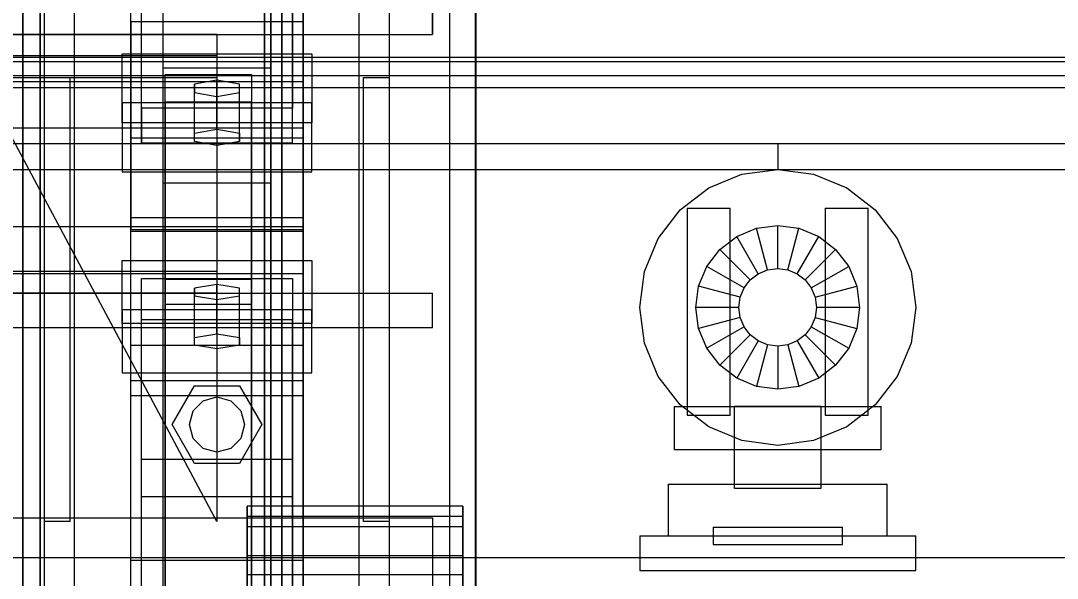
# Model space of a CAD drawing. Header units: millimetres. Extents: x -2500 to 58855, y -53268 to 6837.
# Drawn here: x 384.5 to 624.8, y -35519.8 to -35390.5 of the extents above; entities that cross this region are included whole.
import ezdxf

# ---------------------------------------------------------------- set-up
doc = ezdxf.new("R2010")
doc.units = ezdxf.units.MM
for name, color, linetype, lineweight in [('COTAS_O', 1, 'Continuous', 0), ('COTAS_R', 1, 'Continuous', 0), ('frontal_briquetadora', 7, 'Continuous', 0), ('frontal_C01', 7, 'Continuous', 0), ('frontal_C02', 7, 'Continuous', 0), ('frontal_C03', 7, 'Continuous', 0), ('frontal_C04', 7, 'Continuous', 0), ('frontal_secador', 7, 'Continuous', 0)]:
    doc.layers.add(name, color=color, linetype=linetype, lineweight=lineweight)
doc.dimstyles.new('R19_100', dxfattribs={"dimtxt": 250, "dimasz": 150, "dimexe": 150, "dimexo": 80, "dimgap": 100, "dimtad": 1, "dimtih": 1, "dimtoh": 1, "dimdsep": 46, "dimcen": 0.09, "dimadec": 0, "dimazin": 0, "dimtfac": 1, "dimtdec": 4, "dimtofl": 0, "dimtmove": 0, "dimatfit": 3, "dimfxl": 1, "dimtolj": 1, "dimtzin": 0, "dimarcsym": 0})

# ---------------------------------------------------------------- blocks, each defined once
blk = doc.blocks.new('*D37')
at = {"layer": 'COTAS_R', "color": 0, "lineweight": -2, "transparency": 16777216}
for p, q in [((-1750, -35420), (-1750, -34450)), ((2600, -35420), (2600, -34450)), ((-1600, -34600), (2450, -34600))]:
    blk.add_line(p, q, dxfattribs=at)
at = {"layer": 'COTAS_R', "color": 0, "transparency": 16777216}
for points in [[(-1600, -34575), (-1600, -34625), (-1750, -34600)], [(2450, -34575), (2450, -34625), (2600, -34600)]]:
    blk.add_solid(points, dxfattribs=at)
at = {"layer": 'Defpoints', "color": 0, "transparency": 16777216}
for p in [(2600, -34600), (-1750, -35500), (2600, -35500)]:
    blk.add_point(p, dxfattribs=at)
blk = doc.blocks.new('*D45')
at = {"layer": 'COTAS_O', "color": 0, "lineweight": -2, "transparency": 16777216}
for p, q in [((-1480, -35920), (-1480, -35150)), ((490, -35920), (490, -35150)), ((-1330, -35300), (340, -35300))]:
    blk.add_line(p, q, dxfattribs=at)
at = {"layer": 'COTAS_O', "color": 0, "transparency": 16777216}
for points in [[(-1330, -35275), (-1330, -35325), (-1480, -35300)], [(340, -35275), (340, -35325), (490, -35300)]]:
    blk.add_solid(points, dxfattribs=at)
at = {"layer": 'Defpoints', "color": 0, "transparency": 16777216}
for p in [(490, -35300), (-1480, -36000), (490, -36000)]:
    blk.add_point(p, dxfattribs=at)
blk = doc.blocks.new('*D47')
at = {"layer": 'COTAS_O', "color": 0, "lineweight": -2, "transparency": 16777216}
for p, q in [((-1400, -35920), (-1400, -35150)), ((1400, -35920), (1400, -35150)), ((-1250, -35300), (1250, -35300))]:
    blk.add_line(p, q, dxfattribs=at)
at = {"layer": 'COTAS_O', "color": 0, "transparency": 16777216}
for points in [[(-1250, -35275), (-1250, -35325), (-1400, -35300)], [(1250, -35275), (1250, -35325), (1400, -35300)]]:
    blk.add_solid(points, dxfattribs=at)
at = {"layer": 'Defpoints', "color": 0, "transparency": 16777216}
for p in [(1400, -35300), (-1400, -36000), (1400, -36000)]:
    blk.add_point(p, dxfattribs=at)

msp = doc.modelspace()

# ---------------------------------------------------------------- linework, layer by layer
at = {"layer": 'frontal_briquetadora'}
for p, q in [((484, -35988), (484, -34950)), ((490, -35988), (490, -34950)), ((385, -35872.053), (385, -35072.053)), ((445, -35072.053), (445, -35872.053)), ((385, -35075.779), (385, -35875.779)), ((389, -35075.779), (389, -35875.779)), ((441, -35875.779), (441, -35075.779)), ((445, -35875.779), (445, -35075.779)), ((385, -35924.221), (385, -35124.221)), ((389, -35924.221), (389, -35124.221)), ((441, -35124.221), (441, -35924.221)), ((445, -35124.221), (445, -35924.221)), ((385, -35127.947), (385, -35927.947)), ((445, -35927.947), (445, -35127.947))]:
    msp.add_line(p, q, dxfattribs=at)
at = {"layer": 'frontal_C01'}
for p, q in [((390, -35975), (390, -34088.498)), ((397, -35975), (397, -34088.498)), ((463, -35975), (463, -34088.498)), ((470, -35975), (470, -34088.498)), ((390, -35975), (390, -34888.934)), ((397, -35975), (397, -34888.934)), ((463, -35975), (463, -34888.934)), ((470, -35975), (470, -34888.934)), ((410, -35436.141), (410, -35051.931)), ((450, -35051.931), (450, -35436.141)), ((417.5, -35717.137), (417.5, -35058.194)), ((442.5, -35058.194), (442.5, -35717.137)), ((417.5, -35742.506), (417.5, -35083.563)), ((442.5, -35742.506), (442.5, -35083.563)), ((410, -35474.035), (410, -35089.826)), ((450, -35474.035), (450, -35089.826)), ((410, -35706.138), (410, -35321.929)), ((450, -35321.929), (450, -35706.138)), ((410, -35753.506), (410, -35369.297)), ((450, -35753.506), (450, -35369.297)), ((408, -35414.215), (408, -35398.206)), ((408, -35398.206), (452, -35398.206)), ((408, -35409.575), (408, -35398.206)), ((452, -35398.206), (452, -35414.215)), ((452, -35398.206), (452, -35409.575)), ((418, -35409.412), (418, -35403.009)), ((418, -35403.009), (438, -35403.009)), ((418, -35552.291), (418, -35403.009)), ((438, -35403.009), (438, -35409.412)), ((438, -35403.009), (438, -35552.291)), ((430, -35404.29), (424.804, -35405.25)), ((424.804, -35405.25), (424.804, -35407.171)), ((424.804, -35416.618), (424.804, -35405.25)), ((435.196, -35405.25), (430, -35404.29)), ((430, -35415.658), (430, -35404.29)), ((435.196, -35407.171), (435.196, -35405.25)), ((435.196, -35416.618), (435.196, -35405.25)), ((424.804, -35407.171), (430, -35408.132)), ((424.804, -35418.539), (424.804, -35407.171)), ((430, -35408.132), (435.196, -35407.171)), ((435.196, -35418.539), (435.196, -35407.171)), ((452, -35409.575), (408, -35409.575)), ((408, -35409.575), (408, -35425.583)), ((438, -35409.412), (418, -35409.412)), ((418, -35409.412), (418, -35558.694)), ((430, -35408.132), (430, -35419.5)), ((438, -35558.694), (438, -35409.412)), ((452, -35425.583), (452, -35409.575)), ((452, -35414.215), (408, -35414.215)), ((408, -35414.215), (408, -35425.583)), ((452, -35425.583), (452, -35414.215)), ((424.804, -35416.618), (430, -35415.658)), ((424.804, -35418.539), (424.804, -35416.618)), ((430, -35415.658), (435.196, -35416.618)), ((435.196, -35416.618), (435.196, -35418.539)), ((430, -35419.5), (424.804, -35418.539)), ((435.196, -35418.539), (430, -35419.5)), ((408, -35425.583), (452, -35425.583)), ((410, -35474.035), (410, -35436.141)), ((410, -35436.141), (450, -35436.141)), ((410, -35627.029), (410, -35436.141)), ((450, -35436.141), (450, -35474.035)), ((450, -35436.141), (450, -35627.029)), ((412.5, -35459.89), (412.5, -35450.285)), ((412.5, -35450.285), (447.5, -35450.285)), ((412.5, -35725.019), (412.5, -35450.285)), ((447.5, -35450.285), (447.5, -35459.89)), ((447.5, -35450.285), (447.5, -35725.019)), ((447.5, -35459.89), (412.5, -35459.89)), ((412.5, -35734.624), (412.5, -35459.89)), ((447.5, -35734.624), (447.5, -35459.89)), ((450, -35474.035), (410, -35474.035)), ((410, -35664.923), (410, -35474.035)), ((450, -35664.923), (450, -35474.035)), ((437, -35507.875), (437, -35503.105)), ((437, -35503.105), (437, -35505.474)), ((487, -35503.105), (437, -35503.105)), ((487, -35505.474), (487, -35503.105)), ((487, -35503.105), (487, -35507.875)), ((437, -35505.474), (437, -35514.622)), ((487, -35505.474), (437, -35505.474)), ((487, -35514.622), (487, -35505.474)), ((437, -35519.058), (437, -35507.875)), ((487, -35507.875), (437, -35507.875)), ((487, -35507.875), (487, -35519.058)), ((437, -35514.622), (437, -35529.156)), ((487, -35514.622), (437, -35514.622)), ((487, -35529.156), (487, -35514.622)), ((437, -35534.952), (437, -35519.058)), ((487, -35519.058), (437, -35519.058)), ((487, -35519.058), (487, -35534.952))]:
    msp.add_line(p, q, dxfattribs=at)
at = {"layer": 'frontal_C02'}
for p, q in [((390, -35975), (390, -33576.746)), ((397, -35975), (397, -33576.746)), ((463, -35975), (463, -33576.746)), ((470, -35975), (470, -33576.746)), ((390, -35975), (390, -34072.136)), ((397, -35975), (397, -34072.136)), ((463, -35975), (463, -34072.136)), ((470, -35975), (470, -34072.136)), ((390, -35975), (390, -34861.253)), ((397, -35975), (397, -34861.253)), ((463, -35975), (463, -34861.253)), ((470, -35975), (470, -34861.253)), ((410, -35477.439), (410, -35126.72)), ((450, -35126.72), (450, -35477.439)), ((417.5, -35601.333), (417.5, -35132.029)), ((442.5, -35132.029), (442.5, -35601.333)), ((417.5, -35628.97), (417.5, -35159.666)), ((442.5, -35628.97), (442.5, -35159.666)), ((410, -35515.692), (410, -35164.974)), ((450, -35515.692), (450, -35164.974)), ((410, -35590.878), (410, -35303.277)), ((450, -35303.277), (450, -35590.878)), ((410, -35639.425), (410, -35351.825)), ((450, -35639.425), (450, -35351.825)), ((408, -35460.721), (408, -35446.107)), ((408, -35446.107), (452, -35446.107)), ((408, -35457.583), (408, -35446.107)), ((452, -35446.107), (452, -35460.721)), ((452, -35446.107), (452, -35457.583)), ((418, -35456.337), (418, -35450.491)), ((418, -35450.491), (438, -35450.491)), ((418, -35601.188), (418, -35450.491)), ((438, -35450.491), (438, -35456.337)), ((438, -35450.491), (438, -35601.188)), ((430, -35451.66), (424.804, -35452.537)), ((424.804, -35452.537), (424.804, -35454.291)), ((424.804, -35464.013), (424.804, -35452.537)), ((435.196, -35452.537), (430, -35451.66)), ((430, -35463.136), (430, -35451.66)), ((435.196, -35454.291), (435.196, -35452.537)), ((435.196, -35464.013), (435.196, -35452.537)), ((424.804, -35454.291), (430, -35455.168)), ((424.804, -35465.767), (424.804, -35454.291)), ((430, -35455.168), (435.196, -35454.291)), ((430, -35455.168), (430, -35466.644)), ((435.196, -35465.767), (435.196, -35454.291)), ((452, -35457.583), (408, -35457.583)), ((408, -35457.583), (408, -35472.197)), ((438, -35456.337), (418, -35456.337)), ((418, -35456.337), (418, -35607.033)), ((438, -35607.033), (438, -35456.337)), ((452, -35472.197), (452, -35457.583)), ((452, -35460.721), (408, -35460.721)), ((408, -35460.721), (408, -35472.197)), ((452, -35472.197), (452, -35460.721)), ((424.804, -35464.013), (430, -35463.136)), ((430, -35463.136), (435.196, -35464.013)), ((424.804, -35465.767), (424.804, -35464.013)), ((435.196, -35464.013), (435.196, -35465.767)), ((430, -35466.644), (424.804, -35465.767)), ((435.196, -35465.767), (430, -35466.644)), ((408, -35472.197), (452, -35472.197)), ((410, -35515.692), (410, -35477.439)), ((410, -35477.439), (450, -35477.439)), ((410, -35651.688), (410, -35477.439)), ((450, -35477.439), (450, -35515.692)), ((450, -35477.439), (450, -35651.688)), ((412.5, -35500.95), (412.5, -35492.182)), ((412.5, -35492.182), (447.5, -35492.182)), ((412.5, -35610.767), (412.5, -35492.182)), ((447.5, -35492.182), (447.5, -35500.95)), ((447.5, -35492.182), (447.5, -35610.767)), ((447.5, -35500.95), (412.5, -35500.95)), ((412.5, -35619.535), (412.5, -35500.95)), ((447.5, -35619.535), (447.5, -35500.95)), ((380, -35505.776), (480, -35505.776)), ((480, -35505.776), (480, -35530.837)), ((480, -35505.776), (480, -35542.837)), ((450, -35515.692), (410, -35515.692)), ((410, -35689.941), (410, -35515.692)), ((450, -35689.941), (450, -35515.692))]:
    msp.add_line(p, q, dxfattribs=at)
at = {"layer": 'frontal_C03'}
for p, q in [((390, -35975), (390, -33153.291)), ((397, -35975), (397, -33153.291)), ((463, -35975), (463, -33153.291)), ((470, -35975), (470, -33153.291)), ((390, -35975), (390, -33352.58)), ((397, -35975), (397, -33352.58)), ((463, -35975), (463, -33352.58)), ((470, -35975), (470, -33352.58)), ((390, -35975), (390, -34079.714)), ((397, -35975), (397, -34079.714)), ((463, -35975), (463, -34079.714)), ((470, -35975), (470, -34079.714)), ((390, -35975), (390, -34806.848)), ((397, -35975), (397, -34806.848)), ((463, -35975), (463, -34806.848)), ((470, -35975), (470, -34806.848)), ((417.5, -35401.467), (417.5, -34847.163)), ((442.5, -34847.163), (442.5, -35401.467)), ((417.5, -35428.213), (417.5, -34873.909)), ((442.5, -35428.213), (442.5, -34873.909)), ((412.5, -35410.8), (412.5, -35179.667)), ((447.5, -35179.667), (447.5, -35410.8)), ((412.5, -35418.879), (412.5, -35187.747)), ((447.5, -35418.879), (447.5, -35187.747)), ((410, -35439.392), (410, -35212.527)), ((450, -35439.392), (450, -35212.527)), ((480, -35362.052), (480, -35393.683)), ((480, -35393.683), (480, -35381.683)), ((410, -35439.392), (410, -35390.288)), ((450, -35390.763), (410, -35390.763)), ((410, -35390.763), (410, -35438.916)), ((410, -35417.694), (410, -35390.763)), ((450, -35390.288), (450, -35439.392)), ((450, -35438.916), (450, -35390.763)), ((450, -35390.763), (450, -35417.694)), ((430, -35393.683), (-430, -35393.683)), ((380, -35393.683), (480, -35393.683)), ((430, -35393.683), (430, -35398.683)), ((430, -35398.683), (-430, -35398.683)), ((430, -35398.683), (430, -35448.683)), ((417.5, -35428.213), (417.5, -35401.467)), ((417.5, -35401.467), (442.5, -35401.467)), ((442.5, -35401.467), (442.5, -35428.213)), ((-450, -35404.638), (450, -35404.638)), ((430, -35506.683), (375, -35403.683)), ((375, -35403.683), (430, -35403.683)), ((390, -35506.683), (390, -35403.683)), ((390, -35403.683), (396, -35403.683)), ((396, -35506.683), (396, -35403.683)), ((430, -35403.683), (430, -35506.683)), ((450, -35404.638), (450, -35415.411)), ((450, -35404.638), (450, -35438.345)), ((464, -35506.683), (464, -35403.683)), ((464, -35403.683), (470, -35403.683)), ((470, -35506.683), (470, -35403.683)), ((447.5, -35410.8), (412.5, -35410.8)), ((412.5, -35410.8), (412.5, -35418.879)), ((447.5, -35418.879), (447.5, -35410.8)), ((450, -35415.411), (-450, -35415.411)), ((450, -35449.118), (450, -35415.411)), ((410, -35465.847), (410, -35417.694)), ((410, -35417.694), (450, -35417.694)), ((412.5, -35418.879), (447.5, -35418.879)), ((450, -35417.694), (450, -35465.847)), ((442.5, -35428.213), (417.5, -35428.213)), ((450, -35438.345), (-450, -35438.345)), ((410, -35438.916), (450, -35438.916)), ((410, -35465.847), (410, -35438.916)), ((450, -35449.118), (450, -35438.345)), ((450, -35465.847), (450, -35438.916)), ((450, -35439.392), (410, -35439.392)), ((430, -35448.683), (-430, -35448.683)), ((430, -35448.683), (430, -35453.683)), ((-450, -35449.118), (450, -35449.118)), ((430, -35453.683), (-430, -35453.683)), ((380, -35453.683), (480, -35453.683)), ((480, -35461.683), (480, -35453.683)), ((380, -35461.683), (480, -35461.683)), ((390, -35461.683), (397, -35461.683)), ((390, -35975), (390, -35461.683)), ((397, -35975), (397, -35461.683)), ((397, -35461.683), (463, -35461.683)), ((463, -35461.683), (470, -35461.683)), ((463, -35975), (463, -35461.683)), ((470, -35975), (470, -35461.683)), ((450, -35465.847), (410, -35465.847)), ((419.6, -35484.183), (424.8, -35475.176)), ((424.8, -35475.176), (435.2, -35475.176)), ((435.2, -35475.176), (440.4, -35484.183)), ((424.457, -35480.983), (426.8, -35478.64)), ((426.8, -35478.64), (430, -35477.783)), ((430, -35477.783), (433.2, -35478.64)), ((433.2, -35478.64), (435.543, -35480.983)), ((423.6, -35484.183), (424.457, -35480.983)), ((435.543, -35480.983), (436.4, -35484.183)), ((424.8, -35493.19), (419.6, -35484.183)), ((424.457, -35487.383), (423.6, -35484.183)), ((440.4, -35484.183), (435.2, -35493.19)), ((436.4, -35484.183), (435.543, -35487.383)), ((426.8, -35489.725), (424.457, -35487.383)), ((435.543, -35487.383), (433.2, -35489.725)), ((430, -35490.583), (426.8, -35489.725)), ((433.2, -35489.725), (430, -35490.583)), ((435.2, -35493.19), (424.8, -35493.19)), ((396, -35506.683), (390, -35506.683)), ((470, -35506.683), (464, -35506.683))]:
    msp.add_line(p, q, dxfattribs=at)
at = {"layer": 'frontal_C04'}
for p, q in [((-420, -35419), (560, -35419)), ((560, -35419), (560, -35425)), ((560, -35419), (1540, -35419)), ((-420, -35425), (560, -35425)), ((544, -35429.287), (551.718, -35426.09)), ((551.718, -35426.09), (560, -35425)), ((560, -35425), (1540, -35425)), ((560, -35425), (568.282, -35426.09)), ((568.282, -35426.09), (576, -35429.287)), ((537.373, -35434.373), (544, -35429.287)), ((576, -35429.287), (582.627, -35434.373)), ((532.287, -35441), (537.373, -35434.373)), ((539, -35434), (549, -35434)), ((539, -35434), (539, -35482)), ((549, -35482), (549, -35434)), ((571, -35434), (581, -35434)), ((571, -35434), (571, -35482)), ((581, -35482), (581, -35434)), ((582.627, -35434.373), (587.713, -35441)), ((550.5, -35440.546), (555.082, -35438.647)), ((555.082, -35438.647), (560, -35438)), ((557.671, -35448.307), (555.082, -35438.647)), ((560, -35448), (560, -35438)), ((560, -35438), (564.918, -35438.647)), ((562.329, -35448.307), (564.918, -35438.647)), ((564.918, -35438.647), (569.5, -35440.546)), ((529.09, -35448.718), (532.287, -35441)), ((546.565, -35443.565), (550.5, -35440.546)), ((555.5, -35449.206), (550.5, -35440.546)), ((564.5, -35449.206), (569.5, -35440.546)), ((569.5, -35440.546), (573.435, -35443.565)), ((587.713, -35441), (590.91, -35448.718)), ((543.546, -35447.5), (546.565, -35443.565)), ((553.636, -35450.636), (546.565, -35443.565)), ((566.364, -35450.636), (573.435, -35443.565)), ((573.435, -35443.565), (576.454, -35447.5)), ((528, -35457), (529.09, -35448.718)), ((541.647, -35452.082), (543.546, -35447.5)), ((552.206, -35452.5), (543.546, -35447.5)), ((555.5, -35449.206), (557.671, -35448.307)), ((557.671, -35448.307), (560, -35448)), ((560, -35448), (562.329, -35448.307)), ((562.329, -35448.307), (564.5, -35449.206)), ((567.794, -35452.5), (576.454, -35447.5)), ((576.454, -35447.5), (578.353, -35452.082)), ((590.91, -35448.718), (592, -35457)), ((552.206, -35452.5), (553.636, -35450.636)), ((553.636, -35450.636), (555.5, -35449.206)), ((564.5, -35449.206), (566.364, -35450.636)), ((566.364, -35450.636), (567.794, -35452.5)), ((541, -35457), (541.647, -35452.082)), ((551.307, -35454.671), (541.647, -35452.082)), ((551.307, -35454.671), (552.206, -35452.5)), ((567.794, -35452.5), (568.693, -35454.671)), ((568.693, -35454.671), (578.353, -35452.082)), ((578.353, -35452.082), (579, -35457)), ((551, -35457), (551.307, -35454.671)), ((568.693, -35454.671), (569, -35457)), ((529.09, -35465.282), (528, -35457)), ((551, -35457), (541, -35457)), ((541.647, -35461.918), (541, -35457)), ((551.307, -35459.329), (551, -35457)), ((569, -35457), (568.693, -35459.329)), ((579, -35457), (569, -35457)), ((579, -35457), (578.353, -35461.918)), ((592, -35457), (590.91, -35465.282)), ((551.307, -35459.329), (541.647, -35461.918)), ((552.206, -35461.5), (551.307, -35459.329)), ((568.693, -35459.329), (567.794, -35461.5)), ((568.693, -35459.329), (578.353, -35461.918)), ((543.546, -35466.5), (541.647, -35461.918)), ((552.206, -35461.5), (543.546, -35466.5)), ((553.636, -35463.364), (552.206, -35461.5)), ((567.794, -35461.5), (566.364, -35463.364)), ((567.794, -35461.5), (576.454, -35466.5)), ((578.353, -35461.918), (576.454, -35466.5)), ((532.287, -35473), (529.09, -35465.282)), ((553.636, -35463.364), (546.565, -35470.435)), ((555.5, -35464.794), (550.5, -35473.454)), ((555.5, -35464.794), (553.636, -35463.364)), ((557.671, -35465.693), (555.5, -35464.794)), ((564.5, -35464.794), (562.329, -35465.693)), ((566.364, -35463.364), (564.5, -35464.794)), ((564.5, -35464.794), (569.5, -35473.454)), ((566.364, -35463.364), (573.435, -35470.435)), ((590.91, -35465.282), (587.713, -35473)), ((546.565, -35470.435), (543.546, -35466.5)), ((557.671, -35465.693), (555.082, -35475.353)), ((560, -35466), (557.671, -35465.693)), ((562.329, -35465.693), (560, -35466)), ((560, -35466), (560, -35476)), ((562.329, -35465.693), (564.918, -35475.353)), ((576.454, -35466.5), (573.435, -35470.435)), ((550.5, -35473.454), (546.565, -35470.435)), ((573.435, -35470.435), (569.5, -35473.454)), ((537.373, -35479.627), (532.287, -35473)), ((555.082, -35475.353), (550.5, -35473.454)), ((569.5, -35473.454), (564.918, -35475.353)), ((587.713, -35473), (582.627, -35479.627)), ((560, -35476), (555.082, -35475.353)), ((564.918, -35475.353), (560, -35476)), ((536, -35480), (584, -35480)), ((536, -35480), (536, -35490)), ((544, -35484.713), (537.373, -35479.627)), ((570, -35480), (550, -35480)), ((550, -35499), (550, -35480)), ((570, -35480), (570, -35499)), ((582.627, -35479.627), (576, -35484.713)), ((584, -35490), (584, -35480)), ((539, -35482), (549, -35482)), ((571, -35482), (581, -35482)), ((551.718, -35487.91), (544, -35484.713)), ((576, -35484.713), (568.282, -35487.91)), ((560, -35489), (551.718, -35487.91)), ((568.282, -35487.91), (560, -35489)), ((536, -35490), (584, -35490)), ((534.6, -35498), (585.4, -35498)), ((534.6, -35498), (534.6, -35510)), ((570, -35499), (550, -35499)), ((585.4, -35510), (585.4, -35498)), ((545, -35508), (575, -35508)), ((545, -35508), (545, -35512)), ((575, -35512), (575, -35508)), ((528, -35510), (592, -35510)), ((528, -35510), (528, -35518)), ((534.6, -35510), (585.4, -35510)), ((592, -35518), (592, -35510)), ((545, -35512), (575, -35512)), ((-550, -35515), (650, -35515)), ((528, -35518), (592, -35518))]:
    msp.add_line(p, q, dxfattribs=at)
at = {"layer": 'frontal_secador'}
for p, q in [((-1400, -35400), (1400, -35400)), ((-1250, -35399), (1250, -35399)), ((-1250, -35403.243), (1250, -35403.243)), ((1250, -35406.071), (-1250, -35406.071))]:
    msp.add_line(p, q, dxfattribs=at)

# ---------------------------------------------------------------- dimensions: what is measured, and where the dimension line sits
at = {"layer": 'COTAS_O'}
for p1, p2, picture, middle in [((-1480, -36000), (490, -36000), '*D45', (-495, -35300)), ((-1400, -36000), (1400, -36000), '*D47', (0, -35300))]:
    dim = msp.add_aligned_dim(p1=p1, p2=p2, distance=700, text='<> O', dimstyle='R19_100', dxfattribs=at)
    dim.commit()
    dim.dimension.update_dxf_attribs({"geometry": picture, "text_midpoint": middle})
at = {"layer": 'COTAS_R'}
dim = msp.add_aligned_dim(p1=(-1750, -35500), p2=(2600, -35500), distance=900, text='<> R', dimstyle='R19_100', dxfattribs=at)
dim.commit()
dim.dimension.update_dxf_attribs({"geometry": '*D37', "text_midpoint": (425, -34600)})

doc.saveas('drawing.dxf')
